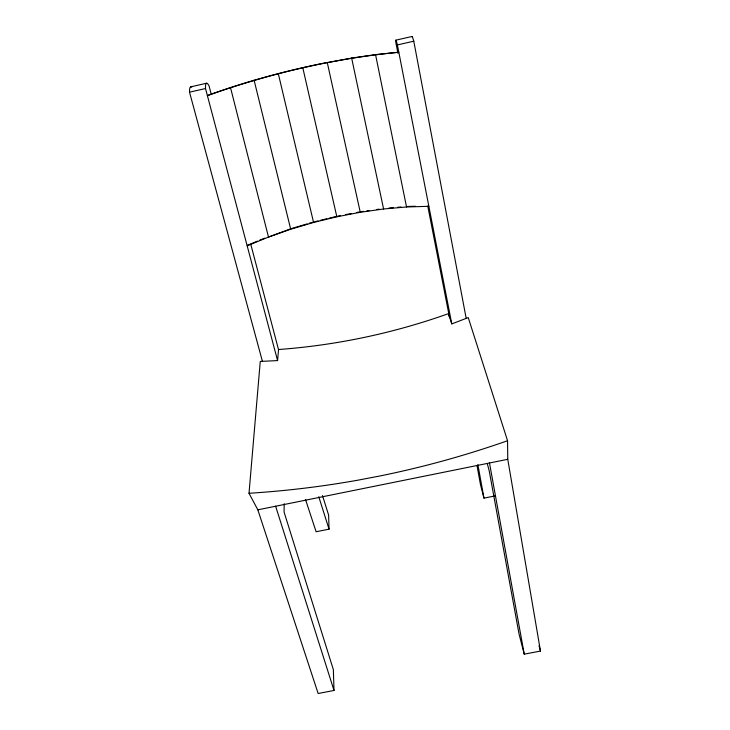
<?xml version="1.0" encoding="UTF-8"?>
<svg xmlns="http://www.w3.org/2000/svg" width="730" height="730" viewBox="0 0 730 730"><rect width="100%" height="100%" fill="white"/><g stroke="black" fill="none" stroke-linecap="round" stroke-linejoin="round"><path stroke-width="1.09" d="M284.207 503.746L284.07 512.058L333.364 669.656L334.002 690.47L318.152 693.5L257.836 509.832L249.012 493.279L260.254 361.441L277.573 360.584L278.55 349.524A1141.857 858.453 79.5 0 0 448.476 313.635L451.779 323.901L468.249 317.605L507.551 440.728L507.761 459.298L540.483 651.069L524.24 654.162L519.039 633.996L489.182 470.686L487.284 463.687M327.314 62.442C286.707 70.509 246.64 81.349 207.694 95.411L207.402 95.666C269.142 73.575 333.519 58.564 398.817 52.241L375.548 54.604L351.659 58.081L327.286 62.616L360.273 212.284L383.588 208.99L406.537 206.982L428.857 206.307M302.767 67.625L336.849 216.792L360.273 212.284M278.285 73.575L313.581 222.468L290.713 229.247L268.494 237.058L247.178 245.846M254.104 80.236L290.713 229.247L290.814 228.736L268.494 237.058L230.488 87.536M247.379 245.289L257.498 241.119M259.524 240.289L264.588 238.199M291.9 228.408L307.12 223.909M309.292 223.261L312.549 222.294M314.74 221.701L318.061 220.898M320.269 220.36L326.912 218.735M329.12 218.197L336.858 216.308L336.849 216.792L313.581 222.468M190.858 86.824L206.626 83.229M395.815 40.177L411.957 36.5M262.417 361.332L189.517 92.172L205.513 88.54A28.926 4.07 75.9 0 1 209.008 85.748L211.335 94.562M397.923 53.272L395.961 43.234A29.246 1.077 78.8 0 1 397.394 44.922L413.773 41.199L466.187 318.389M257.836 509.832L507.761 459.298M322.487 495.542L328.619 515.088L329.048 529.15L316.108 531.741L305.496 499.475M477.009 465.603L480.468 484.556L483.972 498.134L494.967 495.935M337.972 216.098L340.198 215.669M345.764 214.593L351.331 213.525M356.897 212.448L359.123 212.019M361.341 211.654L363.558 211.335M366.88 210.87L369.097 210.559M376.853 209.464L379.071 209.145M388.953 208.041L393.315 207.658M397.677 207.274L400.952 206.992M407.523 206.481L415.315 206.243M375.548 54.604L406.537 206.982M318.782 496.783L329.048 529.15M275.63 506.228L334.002 690.47M539.005 645.776L540.483 651.069M205.513 88.54L277.573 360.584M250.782 244.313L278.623 350.017M397.394 44.922L451.779 323.901M427.762 206.043L449.543 317.559M448.84 313.498L449.662 317.833M489.483 462.993L524.24 654.162M477.876 464.59L483.972 498.134M383.505 208.525L383.588 208.99L351.659 58.081M411.866 36.701A29.273 1.524 79 0 1 413.773 41.199M189.517 92.172A28.908 4.489 75.7 0 1 191.753 87.189M249.012 493.279A3175.637 1742.181 78.4 0 0 358.074 480.148L379.627 476.033A3175.637 1742.181 78.4 0 0 507.551 440.728"/></g></svg>
